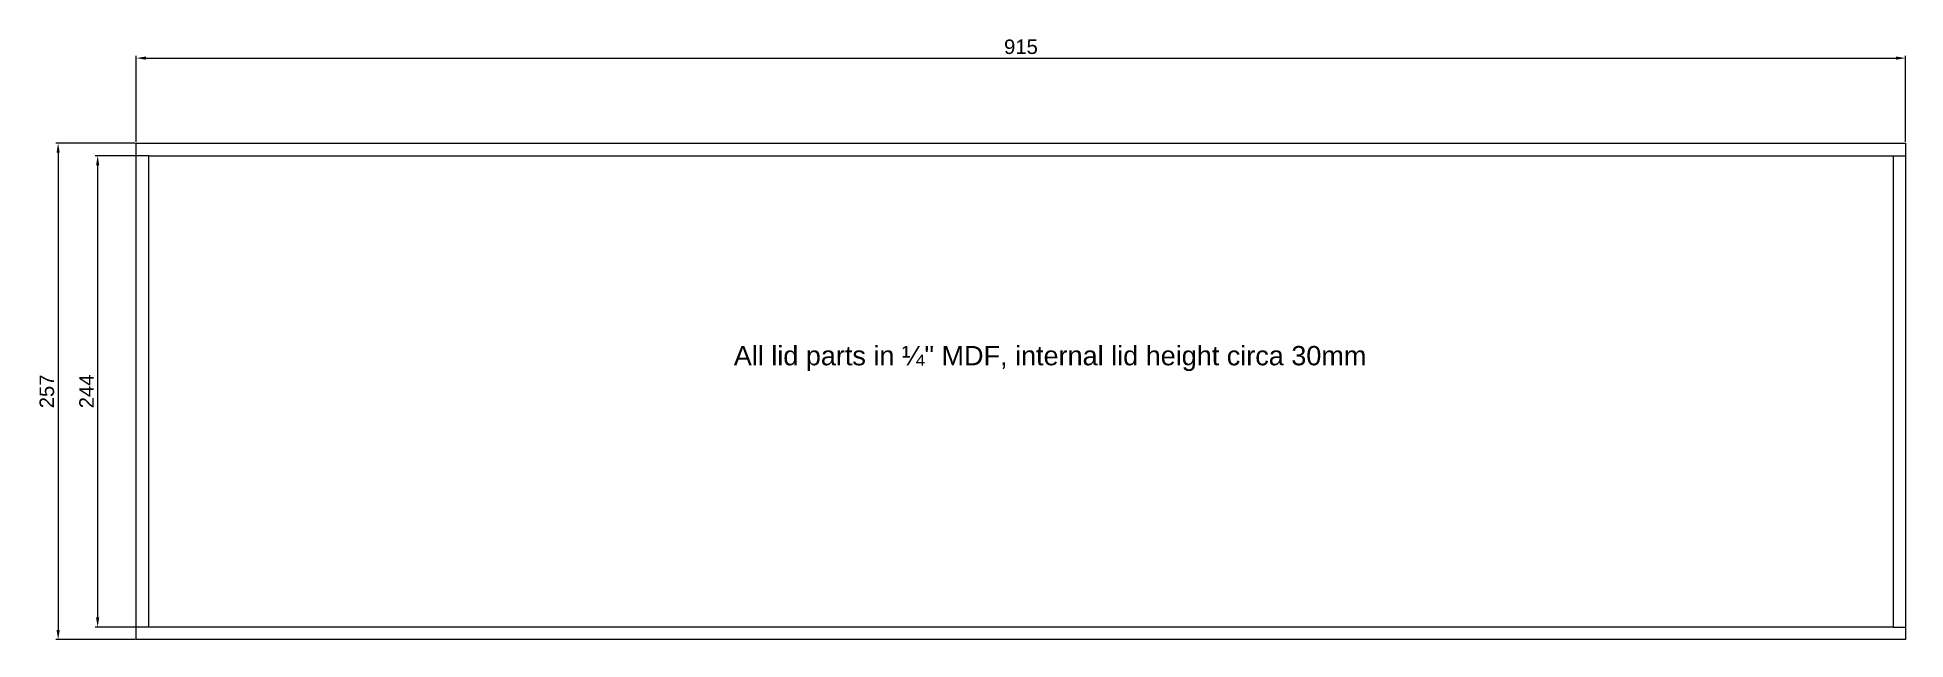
# Model space of a CAD drawing. Header units: millimetres. Extents: x -51 to 915, y 0 to 312.
import ezdxf

# ---------------------------------------------------------------- set-up
doc = ezdxf.new("R2010")
doc.units = ezdxf.units.MM
doc.layers.add('Dimensions', color=6, linetype='Continuous')
doc.styles.get("Standard").update_dxf_attribs({"font": 'arial.ttf'})
doc.dimstyles.new('ISO-25', dxfattribs={"dimtxt": 7.5, "dimasz": 5, "dimexe": 1.25, "dimexo": 0.625, "dimgap": 2, "dimtad": 1, "dimtxsty": 'Standard', "dimcen": 2.5, "dimadec": 0, "dimazin": 0, "dimtfac": 1, "dimtmove": 0, "dimatfit": 3, "dimfxl": 1, "dimarcsym": 0})

# ---------------------------------------------------------------- blocks, each defined once
blk = doc.blocks.new('*D1')
at = {"layer": 'Defpoints', "color": 0}
for p in [(915, 301), (0, 257), (915, 257)]:
    blk.add_point(p, dxfattribs=at)
at = {"layer": 'Dimensions', "color": 0, "lineweight": -2}
for p, q in [((0, 257.62), (0, 302.25)), ((5, 301), (910, 301)), ((915, 257.62), (915, 302.25))]:
    blk.add_line(p, q, dxfattribs=at)
at = {"layer": 'Dimensions', "color": 0}
for points in [[(5, 301.83), (5, 300.17), (0, 301)], [(910, 300.17), (910, 301.83), (915, 301)]]:
    blk.add_solid(points, dxfattribs=at)
at = {"layer": 'Dimensions', "color": 0, "insert": (457.5, 306.83), "char_height": 7.5, "attachment_point": 5}
blk.add_mtext('915', dxfattribs=at)
blk = doc.blocks.new('*D3')
at = {"layer": 'Defpoints', "color": 0}
for p in [(0, 257), (-40.4, 0), (0, 0)]:
    blk.add_point(p, dxfattribs=at)
at = {"layer": 'Dimensions', "color": 0, "lineweight": -2}
for p, q in [((-0.62, 257), (-41.65, 257)), ((-40.4, 252), (-40.4, 5)), ((-0.62, 0), (-41.65, 0))]:
    blk.add_line(p, q, dxfattribs=at)
at = {"layer": 'Dimensions', "color": 0}
for points in [[(-39.57, 252), (-41.23, 252), (-40.4, 257)], [(-41.23, 5), (-39.57, 5), (-40.4, 0)]]:
    blk.add_solid(points, dxfattribs=at)
at = {"layer": 'Dimensions', "color": 0, "insert": (-46.23, 128.5), "char_height": 7.5, "attachment_point": 5, "rotation": 90}
blk.add_mtext('257', dxfattribs=at)
blk = doc.blocks.new('*D12')
at = {"layer": 'Defpoints', "color": 0}
for p in [(0, 250.5), (-19.98, 6.5), (0, 6.5)]:
    blk.add_point(p, dxfattribs=at)
at = {"layer": 'Dimensions', "color": 0, "lineweight": -2}
for p, q in [((-0.62, 250.5), (-21.23, 250.5)), ((-19.98, 245.5), (-19.98, 11.5)), ((-0.62, 6.5), (-21.23, 6.5))]:
    blk.add_line(p, q, dxfattribs=at)
at = {"layer": 'Dimensions', "color": 0}
for points in [[(-19.14, 245.5), (-20.81, 245.5), (-19.98, 250.5)], [(-20.81, 11.5), (-19.14, 11.5), (-19.98, 6.5)]]:
    blk.add_solid(points, dxfattribs=at)
at = {"layer": 'Dimensions', "color": 0, "insert": (-25.74, 128.5), "char_height": 7.5, "attachment_point": 5, "rotation": 90}
blk.add_mtext('244', dxfattribs=at)

msp = doc.modelspace()

# ---------------------------------------------------------------- linework, layer by layer
for p, q in [((6.5, 250.5), (0, 250.5)), ((908.5, 250.5), (915, 250.5)), ((6.5, 6.5), (0, 6.5)), ((908.5, 6.5), (915, 6.5))]:
    msp.add_line(p, q)
for points in [[(0, 0), (0, 257), (915, 257), (915, 0)], [(6.5, 6.5), (6.5, 250.5), (908.5, 250.5), (908.5, 6.5)]]:
    msp.add_lwpolyline(points, close=True)

# ---------------------------------------------------------------- texts
at = {"layer": 'Dimensions', "insert": (309, 152), "char_height": 2.5, "width": 336, "attachment_point": 1}
msp.add_mtext('{\\H4x;All lid parts in ¼" MDF, internal lid height circa 30mm}', dxfattribs=at)

# ---------------------------------------------------------------- dimensions: what is measured, and where the dimension line sits
at = {"layer": 'Dimensions'}
dim = msp.add_linear_dim(base=(915, 301), p1=(0, 257), p2=(915, 257), dimstyle='ISO-25', dxfattribs=at)
dim.commit()
dim.dimension.update_dxf_attribs({"geometry": '*D1', "text_midpoint": (457.5, 306.829)})
for base, p1, p2, picture, middle in [((-40.4, 0), (0, 257), (0, 0), '*D3', (-46.228, 128.5)), ((-19.977, 6.5), (0, 250.5), (0, 6.5), '*D12', (-25.742, 128.5))]:
    dim = msp.add_linear_dim(base=base, p1=p1, p2=p2, angle=90, dimstyle='ISO-25', dxfattribs=at)
    dim.commit()
    dim.dimension.update_dxf_attribs({"geometry": picture, "text_midpoint": middle})

doc.saveas('drawing.dxf')
